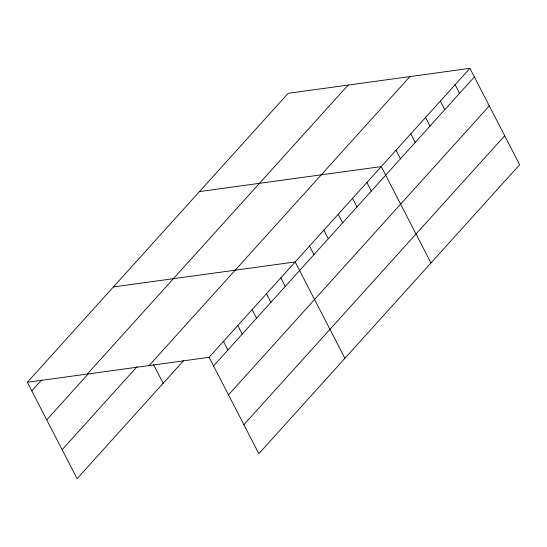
<?xml version="1.0" encoding="UTF-8"?>
<svg xmlns="http://www.w3.org/2000/svg" width="547" height="547" viewBox="0 0 547 547"><rect width="100%" height="100%" fill="white"/><g stroke="black" fill="none" stroke-linecap="round" stroke-linejoin="round"><path stroke-width="0.82" d="M183.566 360.685L77.093 478.659L27.35 382.291L288.153 93.325L469.907 68.341L519.65 164.709L258.847 453.675L209.111 357.307L469.907 68.341M31.788 390.879L41.716 379.878M87.329 374.045L348.131 85.079M46.734 419.85L88.662 373.389M62.139 449.696L137.167 366.558M149.133 365.546L409.929 76.587M213.542 365.895L474.345 76.936M228.496 394.866L489.298 105.899M243.9 424.704L504.696 135.745M199.477 191.573L381.238 166.589L430.981 262.957M113.414 286.929L295.175 261.945L344.911 358.312M27.35 382.291L209.111 357.307M455.131 84.717L459.569 93.311M440.356 101.092L444.786 109.68M425.573 117.468L430.01 126.056M410.797 133.837L415.228 142.432M396.014 150.213L400.452 158.808M366.893 182.479L371.331 191.074M352.548 198.376L356.986 206.971M338.203 214.267L342.641 222.861M323.865 230.164L328.296 238.752M309.52 246.054L313.951 254.649M280.83 277.842L285.267 286.43M266.485 293.732L270.922 302.327M252.14 309.623L256.577 318.217M237.801 325.52L242.232 334.114M223.456 341.41L227.887 350.005M153.434 364.473L163.156 383.303"/></g></svg>
